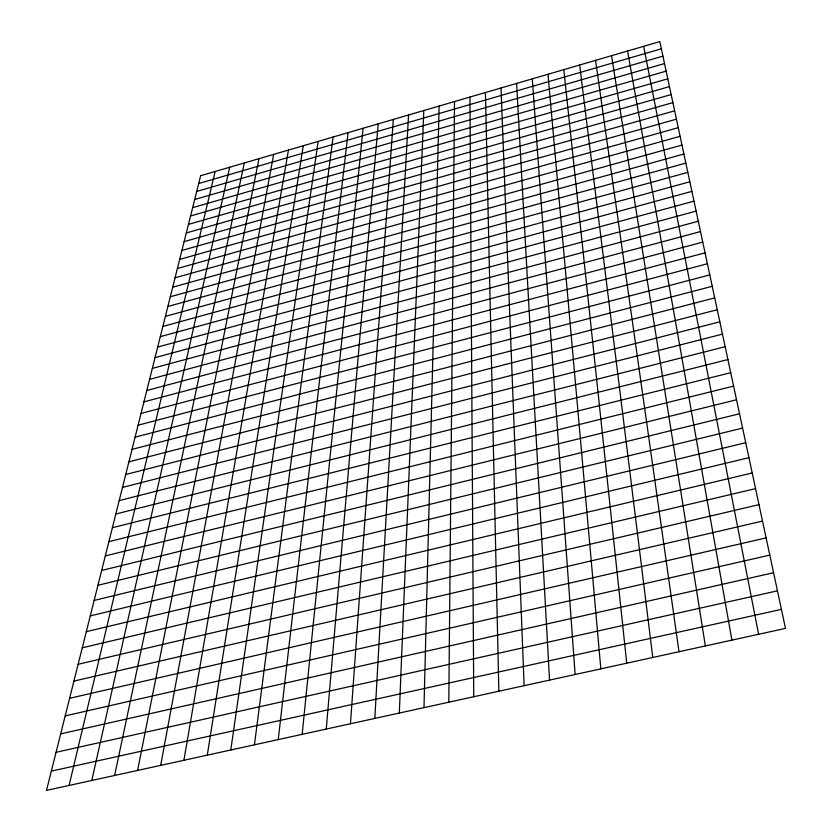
<?xml version="1.0" encoding="UTF-8"?>
<svg xmlns="http://www.w3.org/2000/svg" width="832" height="832" viewBox="0 0 832 832"><rect width="100%" height="100%" fill="white"/><g stroke="black" fill="none" stroke-linecap="round" stroke-linejoin="round"><path stroke-width="1.25" d="M448.791 702.198L454.511 101.566M423.987 707.637L439.13 106.059M399.329 713.045L423.81 110.531M374.826 718.422L408.543 114.993M350.459 723.757L393.338 119.434M326.248 729.071L378.186 123.864M302.172 734.344L363.095 128.274M278.242 739.596L348.057 132.662M254.446 744.806L333.07 137.041M230.797 749.996L318.136 141.398M207.293 755.144L303.264 145.746M183.924 760.271L288.444 150.072M160.68 765.367L273.676 154.388M137.582 770.432L258.97 158.683M114.618 775.466L244.306 162.968M91.78 780.478L229.705 167.232M69.077 785.45L215.155 171.475M198.702 183.529L661.357 48.807M196.716 191.454L662.927 56.129M194.688 199.503L664.518 63.565M192.639 207.667L666.141 71.126M190.559 215.966L667.784 78.811M188.448 224.39L669.458 86.611M186.306 232.939L671.154 94.557M184.132 241.634L672.88 102.617M181.917 250.453L674.638 110.822M179.67 259.418L676.426 119.174M177.382 268.538L678.246 127.66M175.063 277.794L680.098 136.292M172.702 287.206L681.98 145.07M170.3 296.764L683.894 154.003M167.866 306.488L685.838 163.103M165.381 316.378L687.825 172.359M162.864 326.435L689.842 181.782M160.295 336.658L691.891 191.381M157.685 347.058L693.992 201.157M155.033 357.646L696.124 211.11M152.329 368.41L698.287 221.239M149.583 379.371L700.502 231.577M146.786 390.52L702.759 242.102M143.946 401.877L705.058 252.834M141.045 413.431L707.398 263.765M138.091 425.204L709.79 274.924M135.086 437.185L712.223 286.291M132.028 449.394L714.709 297.898M128.908 461.833L717.246 309.733M125.726 474.51L719.826 321.807M122.491 487.427L722.467 334.131M119.184 500.604L725.161 346.715M115.814 514.02L727.917 359.559M112.382 527.717L730.725 372.684M108.878 541.684L733.595 386.09M105.31 555.922L736.528 399.776M101.67 570.461L739.523 413.774M97.947 585.291L742.591 428.085M94.151 600.434L745.722 442.707M90.272 615.888L748.925 457.673M86.31 631.675L752.211 472.971M82.274 647.806L755.56 488.634M78.135 664.279L758.992 504.67M73.913 681.106L762.507 521.082M69.597 698.318L766.106 537.888M65.187 715.905L769.798 555.1M60.674 733.897L773.573 572.738M56.066 752.305L777.442 590.824M51.345 771.129L781.414 609.367M643.656 46.322L758.618 634.275M627.567 51.022L731.91 640.13M611.53 55.702L705.37 645.944M595.566 60.372L678.995 651.726M579.654 65.01L652.777 657.478M563.805 69.649L626.725 663.187M548.007 74.256L600.839 668.866M532.282 78.853L575.11 674.502M516.61 83.429L549.536 680.108M500.999 87.984L524.118 685.682M485.441 92.529L498.857 691.226M469.955 97.053L473.751 696.727M200.658 175.718L46.509 790.4L785.491 628.378L659.818 41.6L200.658 175.718"/></g></svg>
